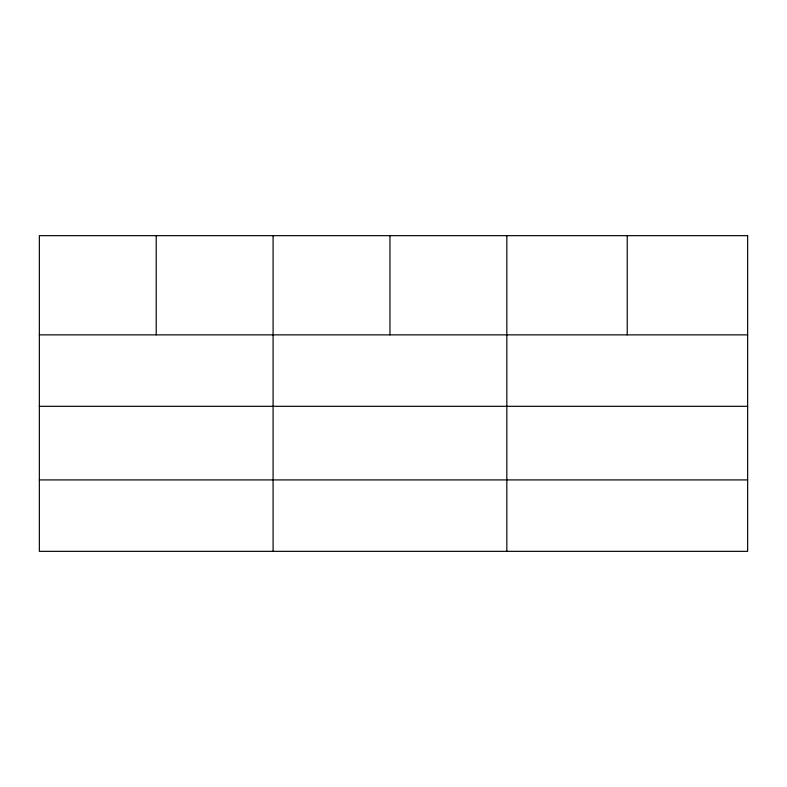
<?xml version="1.0" encoding="UTF-8"?>
<svg xmlns="http://www.w3.org/2000/svg" width="787" height="787" viewBox="0 0 787 787"><rect width="100%" height="100%" fill="white"/><g stroke="black" fill="none" stroke-linecap="round" stroke-linejoin="round"><path stroke-width="1.18" d="M39.35 334.868L747.65 334.868M39.35 406.308L747.65 406.308M39.35 479.913L747.65 479.913M627.239 235.657L627.239 334.868M506.828 235.657L506.828 551.343M389.958 235.657L389.958 334.868M273.089 235.657L273.089 551.343M156.22 235.657L156.22 334.868M747.65 235.657L39.35 235.657L39.35 551.343L747.65 551.343L747.65 235.657"/></g></svg>
